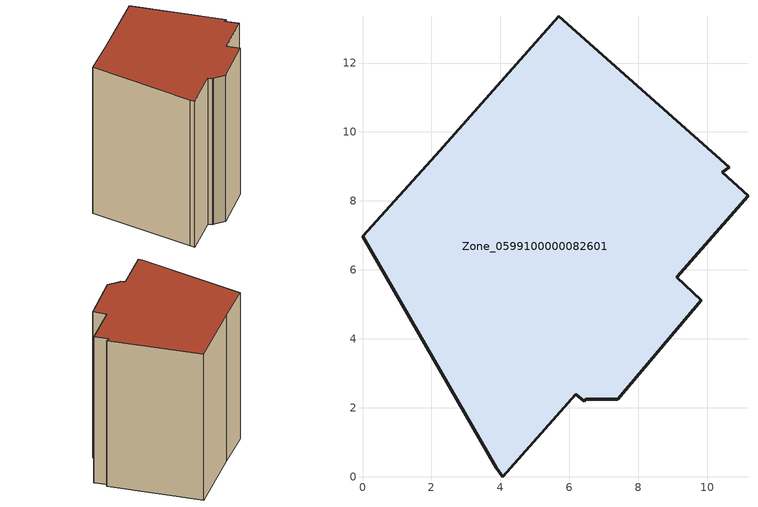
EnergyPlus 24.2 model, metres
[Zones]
Zone_0599100000082601
 floor ground (C_G): 6.18,2.4 4.07,0 3.88,0.27 0,6.98 2.13,9.33 5.69,13.36 10.64,8.98 10.43,8.83 11.18,8.15 9.11,5.78 9.83,5.12 7.4,2.24 6.48,2.25 6.44,2.19 z0
 wall outside (C_F): 0,6.98 3.88,0.27 4.07,0 6.18,2.4 6.44,2.19 6.48,2.25 7.4,2.24 9.83,5.12 9.11,5.78 11.18,8.15 10.43,8.83 10.64,8.98 5.69,13.36 2.13,9.33 0,6.98 z0:10.95
 roof outside (C_R): 4.07,0 6.18,2.4 6.44,2.19 6.48,2.25 7.4,2.24 9.83,5.12 9.11,5.78 11.18,8.15 10.43,8.83 10.64,8.98 5.69,13.36 2.13,9.33 0,6.98 3.88,0.27 z10.95
[BUILDING]
Pand.0599100000082601: North Axis=0; Terrain=City; Loads Convergence Tolerance Value=0.04; Temperature Convergence Tolerance Value=0.4; Solar Distribution=FullExterior; Maximum Number of Warmup Days=25; Minimum Number of Warmup Days=1
[Site:Location]
Rotterdam.The.Hague.AP_ZH_NLD Design_Conditions: Latitude=51.96; Longitude=4.45; Time Zone=1; Elevation=-4.5
[SITE:GROUNDTEMPERATURE:BUILDINGSURFACE]
18, 18, 18, 18, 18, 18, 18, 18, 18, 18, 18, 18
[MATERIAL] Thermal Absorptance=0.9; Solar Absorptance=0.7; Visible Absorptance=0.7
Name | Roughness | Thickness | Conductivity | Density | Specific Heat
G.TC.1946 | MediumSmooth | 0.15 | 1 | 540 | 1210
F.TC.1946 | Rough | 0.3 | 0.857143 | 1920 | 840
R.TC.1946 | MediumRough | 0.2 | 0.909091 | 1500 | 1000
[CONSTRUCTION]
C_G: G.TC.1946
C_F: F.TC.1946
C_R: R.TC.1946
[ZONE]
Zone_0599100000082601: Type=1; Multiplier=1; Ceiling Height=Autocalculate; Volume=Autocalculate; Floor Area=autocalculate; Part of Total Floor Area=Yes
[ZONEINFILTRATION:DESIGNFLOWRATE]
Infil_Zone_0599100000082601: Zone or ZoneList or Space or SpaceList=Zone_0599100000082601; Schedule=AlwaysOn; Design Flow Rate Calculation Method=Flow/Area; Flow Rate per Floor Area=0.003; Constant Term Coefficient=1; Temperature Term Coefficient=0; Velocity Term Coefficient=0; Velocity Squared Term Coefficient=0
[HVACTEMPLATE:ZONE:IDEALLOADSAIRSYSTEM]
Zone_0599100000082601: Maximum Heating Supply Air Temperature=50; Minimum Cooling Supply Air Temperature=13; Maximum Heating Supply Air Humidity Ratio=0.0156; Minimum Cooling Supply Air Humidity Ratio=0.0077; Heating Limit=NoLimit; Cooling Limit=NoLimit; Dehumidification Control Type=ConstantSensibleHeatRatio; Cooling Sensible Heat Ratio=0.7; Dehumidification Setpoint=60; Humidification Control Type=None; Humidification Setpoint=30; Outdoor Air Method=None; Outdoor Air Flow Rate per Person=0.00944; Outdoor Air Flow Rate per Zone Floor Area=0; Outdoor Air Flow Rate per Zone=0; Demand Controlled Ventilation Type=None; Outdoor Air Economizer Type=NoEconomizer; Heat Recovery Type=None; Sensible Heat Recovery Effectiveness=0.7; Latent Heat Recovery Effectiveness=0.65
[ZONECONTROL:THERMOSTAT]
ThermostatControl_Zone_0599100000082601: Zone or ZoneList=Zone_0599100000082601; Control Type Schedule=DualSetpointControlType; Control 1=Thermostat_Zone_0599100000082601; Temperature Difference Between Cutout And Setpoint=0
[THERMOSTATSETPOINT:DUALSETPOINT]
Thermostat_Zone_0599100000082601: Heating Setpoint Temperature Schedule=HeatingSetpoint_Zone_0599100000082601; Cooling Setpoint Temperature Schedule=CoolingSetpoint_Zone_0599100000082601
[SCHEDULE:COMPACT]
HeatingSetpoint_Zone_0599100000082601: Through: 12/31, For: AllDays, Until: 24:00, 21
CoolingSetpoint_Zone_0599100000082601: Through: 12/31, For: AllDays, Until: 24:00, 24
DualSetpointControlType: Through: 12/31, For: AllDays, Until: 24:00, 4
AlwaysOn: Through: 12/31, For: AllDays, Until: 24:00, 1
